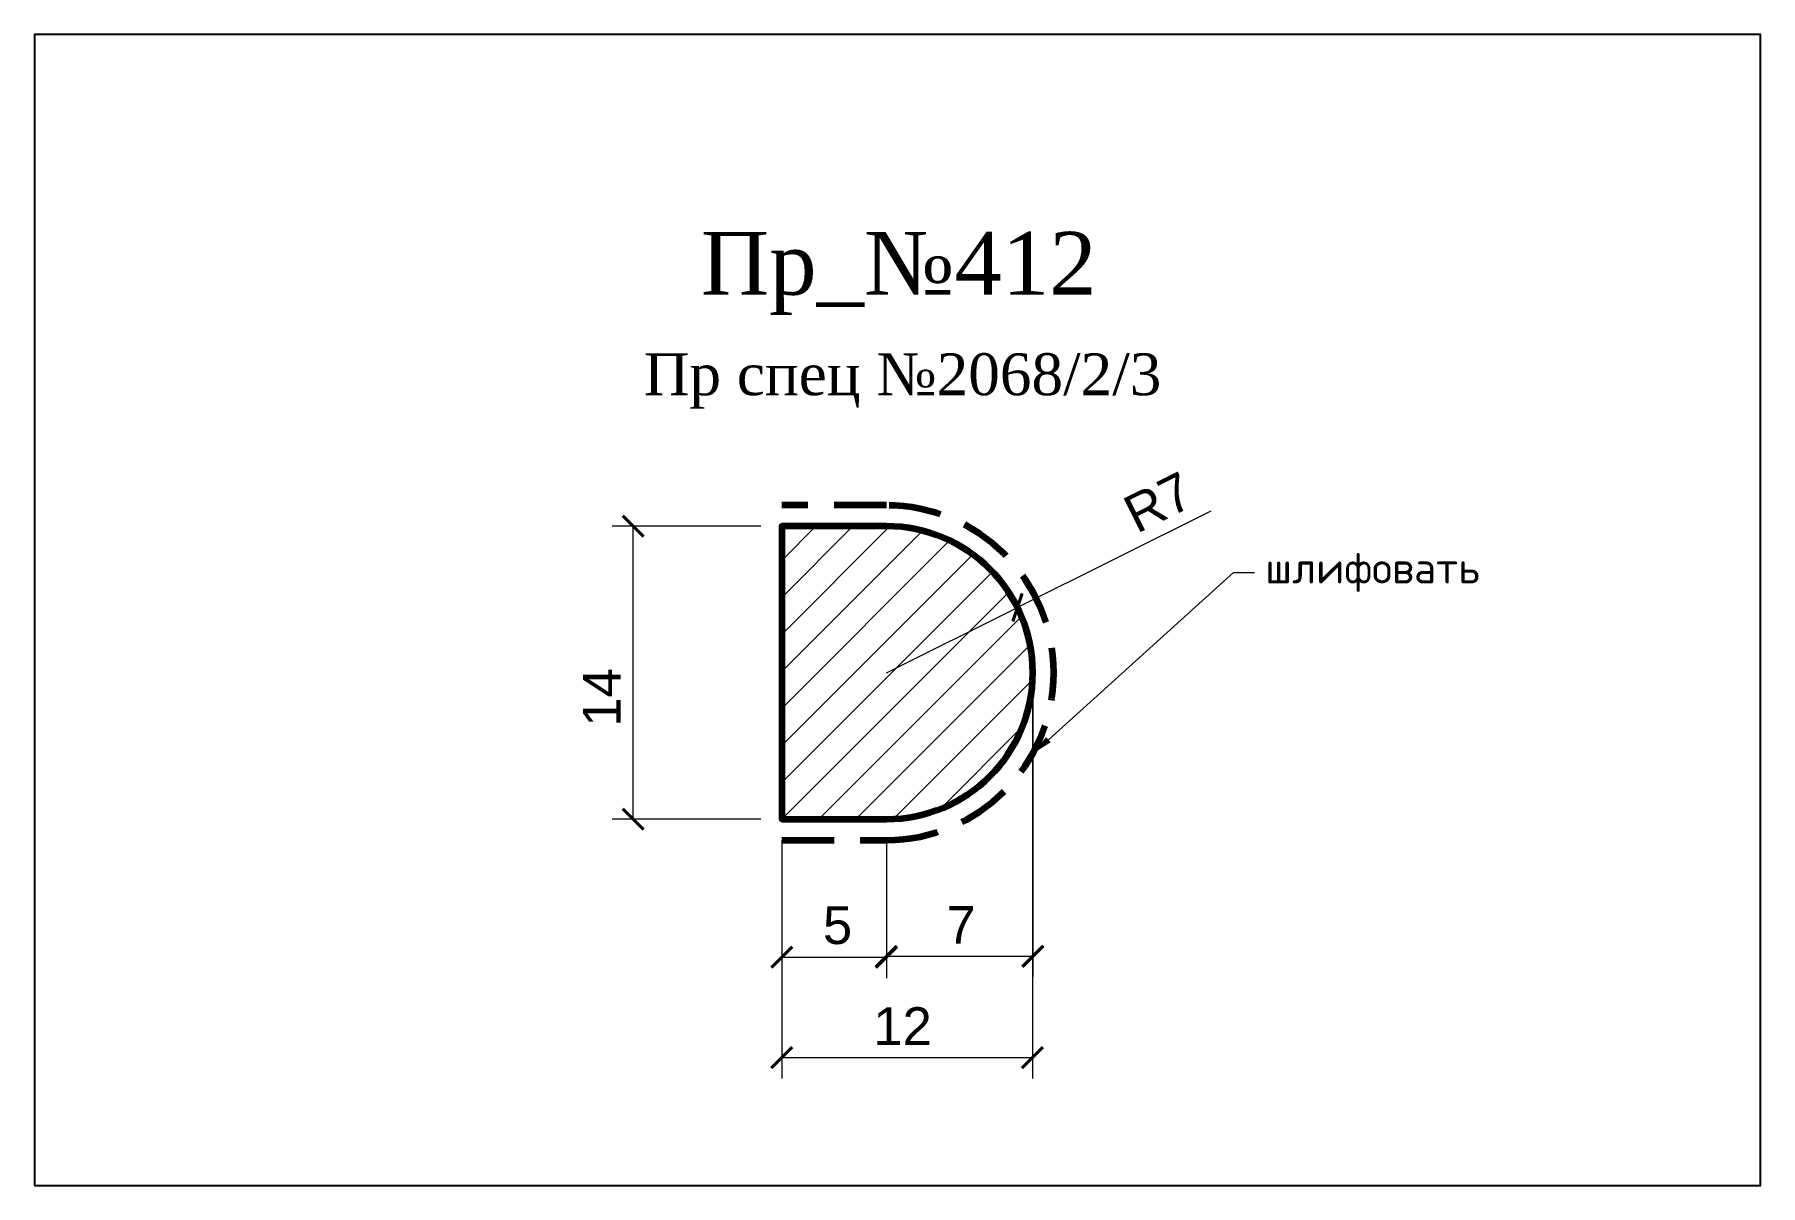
# Model space of a CAD drawing. Header units: inches. Extents: x 327.3 to 409.8, y -1165.1 to -1110.1.
import ezdxf
from ezdxf import colors
from ezdxf.entities.mleader import LeaderData, LeaderLine
from ezdxf.math import Vec2, Vec3

# ---------------------------------------------------------------- set-up
doc = ezdxf.new("R2010")
doc.units = ezdxf.units.IN
doc.header["$MEASUREMENT"] = 0
doc.linetypes.add('HIDDEN', pattern=[0.375, 0.25, -0.125])
doc.layers.add('Outside panel', color=7, linetype='Continuous', lineweight=18, true_color=0x7f5e57)
doc.layers.add('линия 50', color=1, linetype='Continuous', lineweight=140)
doc.layers.add('служебный слой РАЗМЕРЫ', color=7, linetype='Continuous', lineweight=9)
doc.layers.add('размеры в модели', color=7, linetype='Continuous')
doc.styles.add('ELECT', font='times.ttf')
doc.styles.get("Standard").update_dxf_attribs({"font": 'arial.ttf'})
doc.styles.add('ЕСКД профили текст', font='isocpeur.ttf')
doc.dimstyles.new('M_1', dxfattribs={"dimtxt": 1.8, "dimasz": 1, "dimexe": 1, "dimexo": 1, "dimgap": 0.6, "dimtad": 1, "dimdec": 0, "dimdsep": 46, "dimtxsty": 'Standard', "dimblk": 'ARCHTICK', "dimcen": -5, "dimclrd": 7, "dimclre": 7, "dimclrt": 7, "dimadec": 0, "dimazin": 0, "dimtfac": 1, "dimtdec": 0, "dimtmove": 0, "dimatfit": 3, "dimfxl": 1, "dimtolj": 1, "dimtzin": 0, "dimlwd": 5, "dimlwe": 5, "dimarcsym": 0})

# ---------------------------------------------------------------- blocks, each defined once
blk = doc.blocks.new('_ArchTick')
at = {"color": 0, "linetype": 'ByBlock', "const_width": 0.15}
blk.add_lwpolyline([(-0.5, -0.5), (0.5, 0.5)], dxfattribs=at)
blk = doc.blocks.new('*D6')
at = {"layer": 'Defpoints', "color": 0, "ltscale": 1000, "transparency": 16777216}
for p in [(375.01, -1140.646), (368.01, -1147.646), (375.01, -1154.199)]:
    blk.add_point(p, dxfattribs=at)
at = {"layer": 'размеры в модели', "color": 7, "lineweight": 5, "ltscale": 1000, "transparency": 16777216}
for p, q in [((375.01, -1141.646), (375.01, -1155.199)), ((368.01, -1148.646), (368.01, -1155.199)), ((368.01, -1154.199), (375.01, -1154.199))]:
    blk.add_line(p, q, dxfattribs=at)
at = {"layer": 'размеры в модели', "color": 7, "lineweight": 5, "ltscale": 1000, "transparency": 16777216, "rotation": 180}
blk.add_blockref('_ArchTick', (368.01, -1154.199), dxfattribs=at)
at = {"layer": 'размеры в модели', "color": 7, "lineweight": 5, "ltscale": 1000, "transparency": 16777216}
blk.add_blockref('_ArchTick', (375.01, -1154.199), dxfattribs=at)
at = {"layer": 'размеры в модели', "color": 7, "ltscale": 1000, "transparency": 16777216, "insert": (371.582, -1152.699), "char_height": 1.8, "attachment_point": 5}
blk.add_mtext('\\A1;7', dxfattribs=at)
blk = doc.blocks.new('*D5')
at = {"layer": 'Defpoints', "color": 0, "ltscale": 1000, "transparency": 16777216}
for p in [(363.01, -1147.646), (368.01, -1147.646), (368.01, -1154.239)]:
    blk.add_point(p, dxfattribs=at)
at = {"layer": 'размеры в модели', "color": 7, "lineweight": 5, "ltscale": 1000, "transparency": 16777216}
for p, q in [((363.01, -1148.646), (363.01, -1155.239)), ((368.01, -1148.646), (368.01, -1155.239)), ((363.01, -1154.239), (368.01, -1154.239))]:
    blk.add_line(p, q, dxfattribs=at)
at = {"layer": 'размеры в модели', "color": 7, "lineweight": 5, "ltscale": 1000, "transparency": 16777216, "rotation": 180}
blk.add_blockref('_ArchTick', (363.01, -1154.239), dxfattribs=at)
at = {"layer": 'размеры в модели', "color": 7, "lineweight": 5, "ltscale": 1000, "transparency": 16777216}
blk.add_blockref('_ArchTick', (368.01, -1154.239), dxfattribs=at)
at = {"layer": 'размеры в модели', "color": 7, "ltscale": 1000, "transparency": 16777216, "insert": (365.677, -1152.724), "char_height": 1.8, "attachment_point": 5}
blk.add_mtext('\\A1;5', dxfattribs=at)
blk = doc.blocks.new('*D4')
at = {"layer": 'Defpoints', "color": 0, "ltscale": 1000, "transparency": 16777216}
for p in [(374.277, -1137.527), (368.01, -1140.646)]:
    blk.add_point(p, dxfattribs=at)
at = {"layer": 'размеры в модели', "color": 7, "lineweight": 5, "ltscale": 1000, "transparency": 16777216}
for p in [(383.515, -1132.929), (368.01, -1140.646)]:
    blk.add_line(p, (374.277, -1137.527), dxfattribs=at)
at = {"layer": 'размеры в модели', "color": 7, "lineweight": 5, "ltscale": 1000, "transparency": 16777216, "rotation": 206.4611818846974}
blk.add_blockref('_ArchTick', (374.277, -1137.527), dxfattribs=at)
at = {"layer": 'размеры в модели', "color": 7, "ltscale": 1000, "transparency": 16777216, "insert": (381.011, -1132.5), "char_height": 1.8, "attachment_point": 5, "rotation": 26.46118}
blk.add_mtext('\\A1;R7', dxfattribs=at)
blk = doc.blocks.new('*D3')
at = {"layer": 'Defpoints', "color": 0, "ltscale": 1000, "transparency": 16777216}
for p in [(355.907, -1133.646), (363.01, -1133.646), (363.01, -1147.646)]:
    blk.add_point(p, dxfattribs=at)
at = {"layer": 'размеры в модели', "color": 7, "lineweight": 5, "ltscale": 1000, "transparency": 16777216}
for p, q in [((362.01, -1133.646), (354.907, -1133.646)), ((355.907, -1147.646), (355.907, -1133.646)), ((362.01, -1147.646), (354.907, -1147.646))]:
    blk.add_line(p, q, dxfattribs=at)
for p, rotation in [((355.907, -1133.646), 90), ((355.907, -1147.646), 270)]:
    blk.add_blockref('_ArchTick', p, dxfattribs=dict(at, rotation=rotation))
at = {"layer": 'размеры в модели', "color": 7, "ltscale": 1000, "transparency": 16777216, "insert": (354.403, -1141.829), "char_height": 1.8, "attachment_point": 5, "rotation": 90}
blk.add_mtext('\\A1;14', dxfattribs=at)
blk = doc.blocks.new('*D2')
at = {"layer": 'Defpoints', "color": 0, "ltscale": 1000, "transparency": 16777216}
for p in [(374.991, -1140.132), (363.01, -1147.646), (374.991, -1159.038)]:
    blk.add_point(p, dxfattribs=at)
at = {"layer": 'размеры в модели', "color": 7, "lineweight": 5, "ltscale": 1000, "transparency": 16777216}
for p, q in [((374.991, -1141.132), (374.991, -1160.038)), ((363.01, -1148.646), (363.01, -1160.038)), ((363.01, -1159.038), (374.991, -1159.038))]:
    blk.add_line(p, q, dxfattribs=at)
at = {"layer": 'размеры в модели', "color": 7, "lineweight": 5, "ltscale": 1000, "transparency": 16777216, "rotation": 180}
blk.add_blockref('_ArchTick', (363.01, -1159.038), dxfattribs=at)
at = {"layer": 'размеры в модели', "color": 7, "lineweight": 5, "ltscale": 1000, "transparency": 16777216}
blk.add_blockref('_ArchTick', (374.991, -1159.038), dxfattribs=at)
at = {"layer": 'размеры в модели', "color": 7, "ltscale": 1000, "transparency": 16777216, "insert": (368.784, -1157.534), "char_height": 1.8, "attachment_point": 5}
blk.add_mtext('\\A1;12', dxfattribs=at)

msp = doc.modelspace()

# ---------------------------------------------------------------- hatches: boundary and pattern name
at = {"layer": 'Outside panel', "ltscale": 1000}
h = msp.add_hatch(dxfattribs=at)
h.set_pattern_fill('ANSI31', color=256, scale=10)
h.set_pattern_definition([(45, (-314115.6718, 90334.2719), (-0.8838834765, 0.8838834765), [])])
h.paths.add_polyline_path([(368.01, -1133.646), (363.01, -1133.646), (363.01, -1147.646), (368.01, -1147.646, 1)])

# ---------------------------------------------------------------- linework, layer by layer
at = {"color": 6, "ltscale": 1000}
msp.add_lwpolyline([(327.292, -1165.15), (409.792, -1165.15), (409.792, -1110.15), (327.292, -1110.15)], close=True, dxfattribs=at)
at = {"layer": 'линия 50', "color": 1, "linetype": 'HIDDEN', "ltscale": 10, "true_color": 0xff0909}
msp.add_lwpolyline([(363.01, -1148.646), (368.01, -1148.646, 1), (368.01, -1132.646), (363.01, -1132.646)], format="xyb", dxfattribs=at)
at = {"layer": 'линия 50', "color": 7}
msp.add_lwpolyline([(368.01, -1133.646), (363.01, -1133.646), (363.01, -1147.646), (368.01, -1147.646, 1)], format="xyb", close=True, dxfattribs=at)

# ---------------------------------------------------------------- texts
at = {"color": 5, "ltscale": 1000, "style": 'ELECT'}
msp.add_text('Пр_№412', height=3, dxfattribs=at).set_placement((359.139, -1122.579, 6217.217))
at = {"color": 7, "ltscale": 1000, "style": 'ELECT'}
msp.add_text('Пр спец №2068/2/3', height=2, dxfattribs=at).set_placement((356.415, -1127.385))

# ---------------------------------------------------------------- dimensions: what is measured, and where the dimension line sits
at = {"layer": 'размеры в модели', "color": 5, "ltscale": 1000}
dim = msp.add_radius_dim(center=(368.01, -1140.646), mpoint=(374.277, -1137.527), dimstyle='M_1', dxfattribs=at)
dim.commit()
dim.dimension.update_dxf_attribs({"geometry": '*D4', "text_midpoint": (381.679, -1133.843), "dimtype": 132})
dim = msp.add_linear_dim(base=(355.907, -1133.646), p1=(363.01, -1147.646), p2=(363.01, -1133.646), angle=90, dimstyle='M_1', dxfattribs=at)
dim.commit()
dim.dimension.update_dxf_attribs({"geometry": '*D3', "text_midpoint": (355.907, -1141.829), "dimtype": 128})
for base, p1, p2, picture, middle in [((374.991, -1159.038), (363.01, -1147.646), (374.991, -1140.132), '*D2', (368.784, -1159.038)), ((375.01, -1154.199), (368.01, -1147.646), (375.01, -1140.646), '*D6', (371.582, -1154.199)), ((368.01, -1154.239), (363.01, -1147.646), (368.01, -1147.646), '*D5', (365.677, -1154.239))]:
    dim = msp.add_linear_dim(base=base, p1=p1, p2=p2, dimstyle='M_1', dxfattribs=at)
    dim.commit()
    dim.dimension.update_dxf_attribs({"geometry": picture, "text_midpoint": middle, "dimtype": 128})

# ---------------------------------------------------------------- leaders
at = {"layer": 'служебный слой РАЗМЕРЫ'}
ml = msp.add_multileader_mtext('Standard', dxfattribs=at)
ml.set_content('\\A1;шлифовать', color=256, style='ЕСКД профили текст')
ml.set_leader_properties(color=256, linetype='ByLayer', lineweight=-1)
ml.build(insert=Vec2(0, 0))
ml.multileader.update_dxf_attribs({"dogleg_length": 1, "arrow_head_size": 1})
ctx = ml.context
ctx.base_point, ctx.char_height, ctx.arrow_head_size, ctx.landing_gap_size, ctx.plane_origin = Vec3(385.61, -1135.857), 1.5, 1, 0.5, Vec3(399.086, -1109.688)
notes = []
notes.append((ctx, [(1, (1, 1, 0), (384.61, -1135.857), (1, 0), 1, [(0, [(375.01, -1144.519)], 0, [])])]))
ctx.mtext.insert, ctx.mtext.flow_direction = Vec3(386.11, -1134.882), 5
for ctx, leaders in notes:
    for number, flags, end, landing, length, lines in leaders:
        leader = LeaderData()
        leader.index, (leader.has_last_leader_line, leader.has_dogleg_vector, leader.attachment_direction) = number, flags
        leader.last_leader_point, leader.dogleg_vector, leader.dogleg_length = Vec3(end), Vec3(landing), length
        for number, points, colour, breaks in lines:
            line = LeaderLine()
            line.index, line.vertices, line.color, line.breaks = number, Vec3.list(points), colors.encode_raw_color(colour), breaks
            leader.lines.append(line)
        ctx.leaders.append(leader)

doc.saveas('drawing.dxf')
